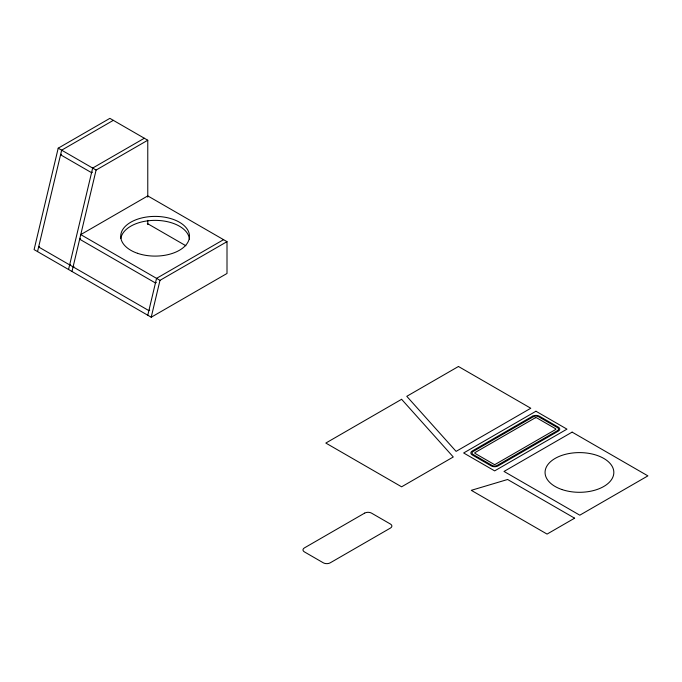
<?xml version="1.0" encoding="UTF-8"?>
<svg xmlns="http://www.w3.org/2000/svg" width="682" height="682" viewBox="0 0 682 682"><rect width="100%" height="100%" fill="white"/><g stroke="black" fill="none" stroke-linecap="round" stroke-linejoin="round"><path stroke-width="1.02" d="M147.772 197.158L147.772 140.228L109.879 118.353L58.209 148.182L34.1 249.612L151.216 317.224L227.004 273.473L227.004 241.658L147.772 195.913L80.757 234.608L159.989 280.345L227.004 241.658M37.544 251.598L61.661 150.168L113.323 120.339M68.55 269.501L92.658 168.07L144.328 138.241M71.994 271.487L96.102 170.057L147.772 140.228M147.772 315.237L156.545 278.358L223.551 239.663M151.216 317.224L159.989 280.345M61.423 154.285L60.562 154.78L91.567 172.682L92.428 172.179M39.505 246.492L38.644 246.986L148.872 310.625L149.733 310.131M80.527 238.717L79.666 239.212L155.445 282.97L156.306 282.467M69.641 264.889L70.502 264.394M73.085 266.875L73.946 266.381M58.209 148.182L96.102 170.057M147.312 223.491L185.896 245.767M147.772 220.354L147.772 224.574M120.842 238.495A34.39 19.855 0 0 1 155.641 220.371A34.39 19.855 0 0 1 189.434 239.118M401.604 399.302L325.825 443.061L401.604 486.812L453.274 456.983L401.604 399.302M458.449 366.49L406.779 396.319L456.096 451.373L530.784 408.254L458.449 366.49M535.95 411.237L463.649 452.976L494.655 470.878L566.955 429.14L535.95 411.237M364.631 513.128L304.394 547.91A4.868 2.813 0 0 0 304.394 551.891L323.336 562.829A4.868 2.813 0 0 0 330.224 562.829L390.462 528.047A4.868 2.813 0 0 0 390.462 524.066L371.52 513.128A4.868 2.813 0 0 0 364.631 513.128M532.506 416.208L472.268 450.99A4.868 2.813 0 0 0 472.268 454.962L491.211 465.908A4.868 2.813 0 0 0 498.099 465.908L558.336 431.126A4.868 2.813 0 0 0 558.336 427.145L539.394 416.208A4.868 2.813 0 0 0 532.506 416.208M533.367 416.711L473.129 451.484A3.657 2.106 0 0 0 473.129 454.468L492.072 465.405A3.657 2.106 0 0 0 497.238 465.405L557.475 430.632A3.657 2.106 0 0 0 557.475 427.648L538.533 416.711A3.657 2.106 0 0 0 533.367 416.711M535.259 417.802L475.022 452.584A0.972 0.563 0 0 0 475.022 453.377L493.964 464.314A0.972 0.563 0 0 0 495.345 464.314L555.583 429.532A0.972 0.563 0 0 0 555.583 428.739L536.64 417.802A0.972 0.563 0 0 0 535.259 417.802M572.121 432.124L504.007 471.441L579.794 515.191L647.9 475.874L572.121 432.124M574.619 518.175L547.066 534.091L471.288 490.332L507.613 479.489L574.619 518.175M137.449 253.286A34.39 19.855 0 0 0 189.485 236.56A34.39 19.855 0 0 0 138.378 218.905A34.39 19.855 0 0 0 137.449 253.286M561.789 489.488A34.39 19.855 0 0 0 613.826 472.762A34.39 19.855 0 0 0 562.718 455.107A34.39 19.855 0 0 0 561.789 489.488"/></g></svg>
